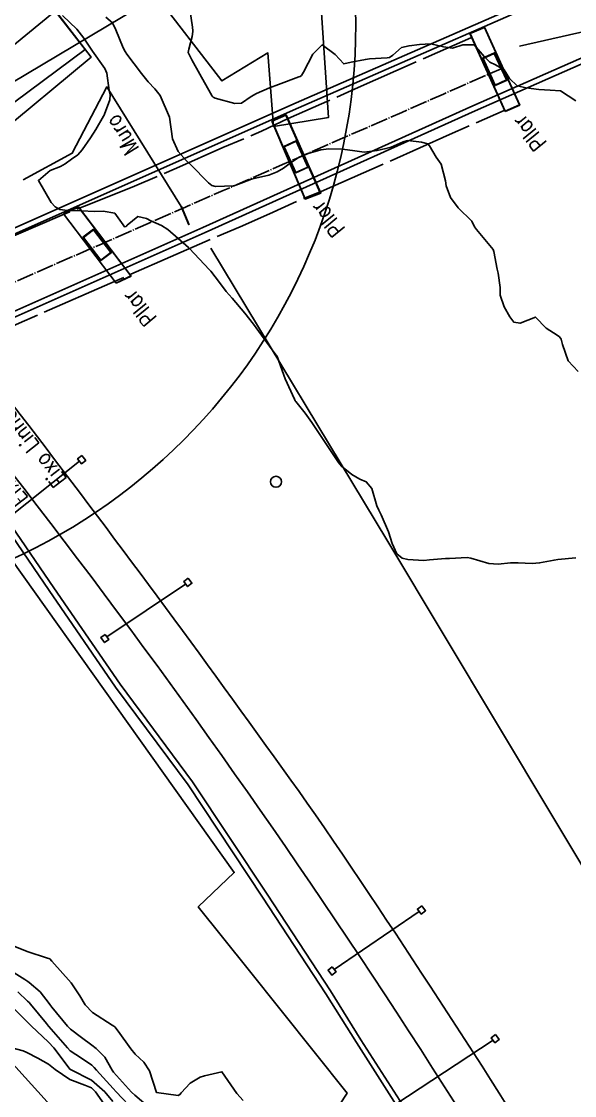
# Model space of a CAD drawing. Header units: metres. Extents: x 318500 to 325275, y 7408834 to 7428799.
# Drawn here: x 320466.9 to 320517.9, y 7410168 to 7410267.1 of the extents above; entities that cross this region are included whole.
import ezdxf

# ---------------------------------------------------------------- set-up
doc = ezdxf.new("R2010")
doc.units = ezdxf.units.M
doc.header["$MEASUREMENT"] = 0
for name, pattern in [('CONTINUO', [0]), ('TRACEJADO', [8.7, 8, -0.7]), ('TRACO-PONTO', [1.88, 1.6, -0.14, 0, -0.14])]:
    doc.linetypes.add(name, pattern=pattern)
for name, color, linetype in [('ALINHAMENTO_CORTES', 45, 'Continuous'), ('Canaleta de Drenagem', 151, 'Continuous'), ('Curvas de Nivel 1m', 11, 'Continuous'), ('Curvas de Nivel 5m', 15, 'Continuous'), ('Divisas', 45, 'Continuous'), ('Edificações', 30, 'Continuous'), ('Linha Férrea', 20, 'Continuous'), ('MURO', 30, 'Continuous'), ('PASSARELA', 45, 'Continuous'), ('PILAR', 45, 'Continuous'), ('Pontes_Viadutos_Tubos', 190, 'Continuous'), ('Postes', 20, 'Continuous'), ('Pórticos', 45, 'Continuous'), ('TEXTO', 45, 'Continuous'), ('TG', 45, 'Continuous'), ('VIADUTO', 190, 'Continuous'), ('Vias Primárias', 230, 'Continuous')]:
    doc.layers.add(name, color=color, linetype=linetype)
doc.styles.add('ROMANS', font='romans', dxfattribs={"height": 0.2})

msp = doc.modelspace()

# ---------------------------------------------------------------- linework, layer by layer
at = {"layer": 'ALINHAMENTO_CORTES', "linetype": 'TRACO-PONTO', "flags": 128}
msp.add_lwpolyline([(320441.149, 7410232.05), (320441.169, 7410232.059), (320441.26, 7410232.098), (320441.267, 7410232.102), (320442.409, 7410232.603), (320442.419, 7410232.607), (320442.531, 7410232.656), (320442.54, 7410232.66), (320442.722, 7410232.74), (320447.683, 7410234.917), (320449.172, 7410235.57), (320449.575, 7410235.747), (320449.602, 7410235.758), (320451.852, 7410236.745), (320451.862, 7410236.75), (320452.425, 7410236.997), (320452.432, 7410237), (320452.913, 7410237.211), (320453.78, 7410237.591), (320454.501, 7410237.907), (320455.314, 7410238.264), (320456.07, 7410238.596), (320456.839, 7410238.933), (320457.256, 7410239.116), (320458.273, 7410239.562), (320458.999, 7410239.881), (320459.755, 7410240.213), (320460.531, 7410240.553), (320462.026, 7410241.209), (320464.465, 7410242.279), (320472.917, 7410245.987), (320473.242, 7410246.13), (320473.247, 7410246.132), (320473.37, 7410246.186), (320473.396, 7410246.197), (320474.495, 7410246.679), (320474.522, 7410246.691), (320474.645, 7410246.745), (320474.656, 7410246.75), (320481.128, 7410249.59), (320481.72, 7410249.849), (320481.75, 7410249.862), (320483.067, 7410250.44), (320485.511, 7410251.513), (320486.275, 7410251.848), (320487.625, 7410252.44), (320490.978, 7410253.911), (320491.593, 7410254.181), (320491.621, 7410254.193), (320491.723, 7410254.238), (320491.737, 7410254.244), (320492.856, 7410254.735), (320492.87, 7410254.741), (320492.934, 7410254.769), (320492.961, 7410254.781), (320493.026, 7410254.809), (320497.062, 7410256.58), (320499.223, 7410257.528), (320501.974, 7410258.735), (320504.422, 7410259.809), (320505.835, 7410260.429), (320507.281, 7410261.064), (320509.916, 7410262.22), (320509.961, 7410262.239), (320509.974, 7410262.245), (320510.082, 7410262.293), (320510.123, 7410262.31), (320511.154, 7410262.763), (320511.194, 7410262.78), (320511.295, 7410262.825), (320511.313, 7410262.833)], dxfattribs=at)
at = {"layer": 'Canaleta de Drenagem'}
for points in [[(320548.852, 7410086.716), (320537.01, 7410107.92), (320534.532, 7410112.691), (320529.5, 7410121.713), (320521.46, 7410135.124), (320517.759, 7410141.023), (320514.108, 7410146.971), (320507.802, 7410157.393), (320502.759, 7410165.134), (320497.792, 7410172.894), (320494.992, 7410177.4), (320489.144, 7410186.324), (320482.294, 7410196.673), (320475.6, 7410205.699), (320469.476, 7410214.61), (320465.597, 7410220.307), (320461.486, 7410225.694), (320460.214, 7410227.287), (320458.032, 7410230.019), (320455.005, 7410234.252)], [(320549.264, 7410086.904), (320537.451, 7410108.158), (320534.972, 7410112.929), (320529.933, 7410121.963), (320521.887, 7410135.385), (320518.184, 7410141.286), (320514.535, 7410147.232), (320508.226, 7410157.659), (320503.179, 7410165.405), (320498.214, 7410173.161), (320495.414, 7410177.669), (320489.561, 7410186.599), (320482.7, 7410196.966), (320476.014, 7410205.966), (320469.902, 7410214.86), (320466.009, 7410220.577), (320461.875, 7410225.995), (320460.596, 7410227.596), (320458.431, 7410230.307), (320455.419, 7410234.519)]]:
    msp.add_lwpolyline(points, dxfattribs=at)
at = {"layer": 'Curvas de Nivel 1m', "flags": 128}
for points, elevation in [([(320470.683, 7410267.675), (320472.011, 7410266.407), (320472.658, 7410265.593), (320473.477, 7410264.387), (320474.616, 7410262.785), (320474.778, 7410262.367), (320474.992, 7410260.762), (320475.08, 7410260.363), (320475.069, 7410259.877), (320474.563, 7410258.578), (320474.502, 7410258.43), (320474.473, 7410258.371), (320473.777, 7410257.146), (320473.265, 7410256.389), (320472.519, 7410255.27), (320472.1, 7410254.818), (320471.517, 7410254.41), (320470.93, 7410253.989), (320470.5, 7410253.751), (320469.567, 7410253.361), (320468.48, 7410252.45), (320469.659, 7410250.432), (320470.031, 7410250.012), (320470.444, 7410249.773), (320471.164, 7410249.691), (320472.443, 7410249.662), (320473.654, 7410249.593), (320474.442, 7410249.608), (320475.51, 7410249.423), (320476.305, 7410248.342), (320476.427, 7410248.161), (320476.567, 7410248.2), (320476.663, 7410248.338), (320477.629, 7410249.137), (320478.436, 7410248.931), (320478.853, 7410248.733), (320479.826, 7410248.299), (320480.424, 7410247.92), (320482.309, 7410246.261), (320482.399, 7410246.168), (320484.217, 7410244.242), (320484.368, 7410244.07), (320485.166, 7410243.036), (320485.795, 7410242.218), (320486.341, 7410241.586), (320487.52, 7410240.192), (320488.305, 7410239.187), (320489.037, 7410238.173), (320490.273, 7410236.487), (320490.428, 7410236.314), (320490.525, 7410236.156), (320490.641, 7410235.777), (320491.226, 7410234.145), (320492.083, 7410232.261), (320492.146, 7410232.131), (320492.172, 7410232.093), (320492.209, 7410232.05), (320493.06, 7410230.979), (320493.681, 7410230.108), (320494.179, 7410229.377), (320495.028, 7410228.091), (320496.135, 7410226.419), (320496.419, 7410226.076), (320497.364, 7410225.303), (320498.118, 7410224.899), (320498.71, 7410224.635), (320499.234, 7410224.033), (320499.679, 7410222.433), (320499.858, 7410222.023), (320500.074, 7410221.598), (320500.765, 7410220.013), (320501.105, 7410218.943), (320501.521, 7410218.005), (320502.024, 7410217.612), (320502.544, 7410217.47), (320504.021, 7410217.391), (320504.553, 7410217.431), (320506.024, 7410217.564), (320506.38, 7410217.581), (320508.026, 7410217.654), (320508.342, 7410217.599), (320510.018, 7410217.102), (320510.862, 7410217.033), (320512.019, 7410217.159), (320512.701, 7410217.172), (320514.019, 7410217.117), (320514.684, 7410217.166), (320516.024, 7410217.422), (320516.357, 7410217.473), (320518.028, 7410217.634)], 739), ([(320474.682, 7410267.521), (320475.307, 7410266.991), (320475.621, 7410266.356), (320476.289, 7410264.701), (320476.479, 7410264.342), (320476.636, 7410264.099), (320477.973, 7410262.326), (320478.602, 7410261.543), (320479.205, 7410260.919), (320479.711, 7410260.303), (320480.56, 7410258.29), (320480.838, 7410256.285), (320481.355, 7410255.114), (320482.131, 7410254.266), (320482.505, 7410253.924), (320484.165, 7410252.243), (320484.476, 7410251.995), (320484.818, 7410251.891), (320486.476, 7410251.964), (320486.681, 7410252.003), (320487.186, 7410252.199), (320488.114, 7410252.557), (320488.487, 7410252.658), (320489.709, 7410252.95), (320490.496, 7410253.234), (320491.08, 7410253.572), (320491.819, 7410254.14), (320492.515, 7410254.606), (320493.35, 7410254.949), (320494.522, 7410255.277), (320495.254, 7410255.361), (320496.522, 7410255.325), (320497.644, 7410255.186), (320498.52, 7410255.077), (320499.698, 7410255.209), (320500.524, 7410255.4), (320501.004, 7410255.537), (320502.111, 7410256.004), (320502.414, 7410256.119), (320502.532, 7410256.133), (320503.787, 7410255.981), (320504.38, 7410255.824), (320504.527, 7410255.654), (320505.147, 7410254.592), (320505.613, 7410253.953), (320506.01, 7410252.424), (320506.077, 7410251.946), (320506.464, 7410250.878), (320507.186, 7410249.933), (320508.438, 7410248.683), (320508.701, 7410248.183), (320508.862, 7410247.914), (320510.403, 7410246.077), (320510.479, 7410245.889), (320510.765, 7410244.273), (320510.884, 7410243.882), (320511.045, 7410242.564), (320511.043, 7410241.88), (320511.417, 7410240.79), (320511.941, 7410239.866), (320512.313, 7410239.38), (320512.884, 7410239.281), (320514.32, 7410239.84), (320515.292, 7410238.813), (320516.304, 7410238.164), (320516.518, 7410238.023), (320516.682, 7410237.804), (320516.791, 7410237.304), (320517.319, 7410235.794), (320518.256, 7410234.834)], 738), ([(320482.456, 7410268.032), (320482.673, 7410266.605), (320482.725, 7410266.259), (320482.725, 7410266.203), (320482.662, 7410265.724), (320482.355, 7410264.554), (320482.284, 7410264.265), (320482.63, 7410263.588), (320483.359, 7410262.253), (320484.33, 7410260.505), (320484.498, 7410260.241), (320484.588, 7410260.135), (320484.781, 7410260.043), (320486.58, 7410259.539), (320487.197, 7410259.585), (320488.082, 7410260.188), (320488.593, 7410260.48), (320489.782, 7410260.984), (320490.601, 7410261.308), (320492.493, 7410262.016), (320492.609, 7410262.055), (320492.728, 7410262.128), (320492.922, 7410262.432), (320493.785, 7410264.113), (320494.653, 7410264.958), (320495.841, 7410264.088), (320496.627, 7410263.21), (320497.327, 7410263.372), (320498.634, 7410263.623), (320499.018, 7410263.66), (320500.636, 7410263.772), (320500.854, 7410263.802), (320501.172, 7410264.015), (320501.944, 7410264.714), (320502.653, 7410264.883), (320503.631, 7410265.01), (320504.656, 7410265.062), (320505.819, 7410264.786), (320506.651, 7410264.67), (320507.612, 7410264.974), (320508.656, 7410264.97), (320509.58, 7410263.906), (320510.109, 7410263.372), (320510.632, 7410263.134), (320511.409, 7410262.659), (320511.921, 7410261.87), (320512.61, 7410261.17), (320513.466, 7410260.993), (320514.605, 7410260.86), (320515.65, 7410260.778), (320516.604, 7410260.73), (320518.034, 7410259.788)], 737), ([(320465.51, 7410179.781), (320467.236, 7410178.712), (320467.491, 7410178.544), (320467.638, 7410178.448), (320468.633, 7410177.584), (320469.471, 7410176.488), (320469.518, 7410176.42), (320469.729, 7410176.155), (320471.163, 7410174.403), (320471.436, 7410174.122), (320472.456, 7410173.353), (320473.414, 7410172.661), (320473.806, 7410172.364), (320474.594, 7410171.545), (320475.271, 7410170.342), (320475.387, 7410170.169), (320477.06, 7410168.323), (320477.356, 7410168.028), (320478.808, 7410166.828)], 741), ([(320466.59, 7410177.572), (320467.473, 7410176.725), (320467.612, 7410176.589), (320467.737, 7410176.446), (320469.211, 7410174.656), (320469.41, 7410174.42), (320469.44, 7410174.389), (320471.144, 7410172.403), (320471.407, 7410172.148), (320472.462, 7410171.446), (320473.395, 7410170.823), (320473.625, 7410170.599), (320473.824, 7410170.363), (320475.365, 7410168.652), (320475.657, 7410168.337), (320477.334, 7410166.572)], 742), ([(320465.78, 7410176.475), (320467.445, 7410174.804), (320467.816, 7410174.444), (320469.418, 7410172.94), (320469.89, 7410172.415), (320471.39, 7410170.42), (320471.423, 7410170.4), (320473.376, 7410169.43), (320474.593, 7410168.352), (320475.347, 7410167.461)], 743), ([(320465.785, 7410172.474), (320467.075, 7410172.124), (320467.405, 7410171.995), (320468.431, 7410171.465), (320469.395, 7410170.919), (320470.022, 7410170.414), (320471.376, 7410169.492), (320472.77, 7410168.977), (320473.365, 7410168.708), (320473.735, 7410168.364), (320474.768, 7410166.919)], 744)]:
    msp.add_lwpolyline(points, dxfattribs=dict(at, elevation=elevation))
at = {"layer": 'Curvas de Nivel 5m', "elevation": 740, "flags": 128}
msp.add_lwpolyline([(320466.222, 7410181.787), (320467.532, 7410181.283), (320469.218, 7410180.731), (320469.523, 7410180.611), (320469.701, 7410180.418), (320471.49, 7410178.4), (320472.29, 7410177.2), (320472.791, 7410176.38), (320473.459, 7410175.666), (320475.271, 7410174.514), (320475.441, 7410174.423), (320475.535, 7410174.339), (320475.826, 7410173.944), (320477.006, 7410172.324), (320477.405, 7410171.838), (320478.19, 7410171.1), (320478.71, 7410170.3), (320479.36, 7410168.29), (320481.356, 7410168.017), (320481.52, 7410168.095), (320481.636, 7410168.257), (320482.462, 7410169.161), (320483.382, 7410169.708), (320483.793, 7410169.824), (320485.39, 7410170.21), (320486.773, 7410168.189), (320487.35, 7410167.537)], dxfattribs=at)
at = {"layer": 'Divisas'}
for points in [[(320669.94, 7409937.418), (320649.271, 7409962.458), (320635.235, 7409979.627), (320620.344, 7410001.006), (320608.757, 7410019.01), (320584.829, 7410059.432), (320590.124, 7410061.962), (320531.138, 7410168.314), (320500.695, 7410219.123), (320484.377, 7410246.218)], [(320671.478, 7409910.677), (320655.124, 7409925.073), (320650.169, 7409929.769), (320632.548, 7409951.504), (320614.502, 7409975.361), (320595.14, 7410001.243), (320593.895, 7410002.908), (320577.25, 7409993.447), (320535.714, 7410079.205), (320531.362, 7410088.4), (320525.164, 7410099.36), (320534.916, 7410103.491), (320520.404, 7410123.836), (320522.708, 7410125.959), (320511.882, 7410140.84), (320494.12, 7410163.929), (320496.941, 7410168.238), (320487.821, 7410179.665), (320483.208, 7410185.432), (320486.538, 7410188.585), (320455.04, 7410232.829)]]:
    msp.add_lwpolyline(points, dxfattribs=at)
at = {"layer": 'Edificações'}
for points in [[(320485.391, 7410261.633), (320479.02, 7410269.924), (320488.544, 7410274.037), (320488.608, 7410275.837), (320494.014, 7410276.222), (320495.236, 7410258.268), (320490.153, 7410257.433), (320489.645, 7410264.228)], [(320489.645, 7410264.228), (320485.391, 7410261.633)]]:
    msp.add_lwpolyline(points, close=True, dxfattribs=at)
at = {"layer": 'Linha Férrea'}
for points in [[(321000, 7409665.789, 0.078197), (320889.691, 7409761.645, 0.016428), (320831.735, 7409795.8, -0.029281), (320758.162, 7409840.189, -0.075107), (320633.213, 7409959.145, -0.038123), (320591.245, 7410019.369), (320569.878, 7410055.984), (320528.944, 7410130.121, 0.044252), (320455.674, 7410238.482), (320423.409, 7410279.545, -0.076357), (320336.109, 7410440.077, -0.029288), (320307.678, 7410537.206, 0.027041), (320278.586, 7410637.586, 0.100983), (320172.348, 7410808.477, 0.013159)], [(321000, 7409672.461, 0.064653), (320912.297, 7409751.466, 0.030753), (320836.249, 7409797.862, -0.016147), (320768.63, 7409837.796, -0.116635), (320583.997, 7410039.771), (320542.786, 7410113.919, 0.026405), (320494.03, 7410193.917, 0.017029), (320443.189, 7410260.7), (320429.493, 7410278.025, -0.097268), (320322.982, 7410493.451), (320310.757, 7410540.446), (320304.231, 7410567.008, 0.019913), (320282.851, 7410638.027, 0.100687), (320180.06, 7410806.177, 0.011092)]]:
    msp.add_lwpolyline(points, format="xyb", dxfattribs=at)
at = {"layer": 'MURO', "linetype": 'CONTINUO'}
for points in [[(320482.349, 7410248.362, 738.777), (320481.64, 7410250.037, 738.357), (320474.781, 7410261.077, 738.952), (320471.599, 7410254.956, 738.837), (320467.077, 7410252.5, 738.992)], [(320482.374, 7410248.37, 741.455), (320481.669, 7410250.056, 741.443)]]:
    msp.add_polyline3d(points, dxfattribs=at)
at = {"layer": 'PASSARELA', "linetype": 'CONTINUO'}
msp.add_polyline3d([(320461.28, 7410260.937, 747.21), (320470.042, 7410268.098, 744.982), (320473.339, 7410263.826, 744.982), (320464.414, 7410256.452, 747.167)], dxfattribs=at)
at = {"layer": 'PILAR', "linetype": 'CONTINUO'}
for points in [[(320511.504, 7410258.821, 745.325), (320512.862, 7410259.402, 745.325), (320509.609, 7410266.607, 745.332), (320508.251, 7410266.025, 745.342)], [(320511.507, 7410258.844, 745.804), (320512.836, 7410259.416, 745.804), (320509.599, 7410266.578, 745.781), (320508.278, 7410266.011, 745.781)], [(320508.251, 7410266.025, 745.342), (320511.504, 7410258.821, 745.325)], [(320511.507, 7410258.844, 745.804), (320508.278, 7410266.011, 745.781)], [(320475.638, 7410242.98, 747.491), (320477.025, 7410243.635, 747.491), (320472.167, 7410250.022, 747.478), (320470.78, 7410249.367, 747.53)], [(320475.637, 7410242.986, 748.136), (320477.009, 7410243.645, 748.136), (320472.165, 7410249.998, 748.312), (320470.789, 7410249.366, 748.312)], [(320475.638, 7410242.98, 747.491), (320470.78, 7410249.367, 747.53)], [(320475.637, 7410242.986, 748.136), (320470.789, 7410249.366, 748.312)]]:
    msp.add_polyline3d(points, dxfattribs=at)
for points in [[(320509.419, 7410263.728, 736.713), (320510.52, 7410264.237, 736.715), (320511.689, 7410261.709, 736.779), (320510.587, 7410261.2, 736.779)], [(320509.478, 7410263.708, 745.09), (320510.499, 7410264.18, 745.084), (320511.631, 7410261.73, 745.102), (320510.608, 7410261.257, 745.102)], [(320489.994, 7410257.933, 746.711), (320493.064, 7410250.731, 746.694), (320494.506, 7410251.278, 746.695), (320491.32, 7410258.505, 746.687)], [(320490.034, 7410257.918, 747.296), (320491.305, 7410258.466, 747.153), (320494.466, 7410251.295, 747.153), (320493.08, 7410250.769, 747.296)], [(320493.349, 7410253.679, 737.402), (320492.258, 7410256.097, 737.19), (320491.12, 7410255.574, 737.301), (320492.207, 7410253.164, 737.402)], [(320492.213, 7410253.186, 746.445), (320493.331, 7410253.686, 746.464), (320492.249, 7410256.075, 746.461), (320491.142, 7410255.566, 746.458)], [(320472.584, 7410247.215, 739.14), (320473.556, 7410247.957, 738.993), (320475.203, 7410245.799, 739.21), (320474.231, 7410245.057, 739.21)], [(320472.636, 7410247.203, 747.243), (320473.55, 7410247.908, 747.243), (320475.162, 7410245.813, 747.253), (320474.231, 7410245.094, 747.253)]]:
    msp.add_polyline3d(points, close=True, dxfattribs=at)
at = {"layer": 'Pontes_Viadutos_Tubos'}
msp.add_lwpolyline([(320362.716, 7410200.913), (320397.695, 7410216.957), (320428.924, 7410231.262), (320458.536, 7410244.624), (320492.248, 7410259.603), (320521.931, 7410272.632), (320560.468, 7410289.216), (320591.096, 7410302.589), (320614.095, 7410312.634), (320615.385, 7410313.304), (320601.623, 7410308.339), (320586.095, 7410305.236, -0.103956), (320536.449, 7410307.847, -0.045941), (320512.452, 7410316.095), (320497.846, 7410322.398), (320488.684, 7410326.09), (320478.96, 7410329.39), (320472.833, 7410331.175), (320459.74, 7410333.733, 0.027011), (320445.235, 7410334.537, 0.04008), (320422.939, 7410332.722, 0.051167), (320395.572, 7410325.108, 0.021537), (320378.182, 7410316.128, 0.069445)], format="xyb", dxfattribs=at)
msp.add_lwpolyline([(320652.082, 7410318.82), (320649.878, 7410319.268), (320639.688, 7410315.647), (320623.463, 7410308.913), (320603.013, 7410299.95), (320581.897, 7410290.7), (320558.604, 7410280.563), (320533.452, 7410269.785), (320508.75, 7410258.877), (320483.853, 7410247.653), (320463.892, 7410238.792), (320443.878, 7410230.195), (320424.368, 7410220.954), (320401.972, 7410210.814), (320382.08, 7410201.832), (320363.272, 7410193.229), (320331.033, 7410179.512), (320329.955, 7410178.208)], dxfattribs=at)
msp.add_lwpolyline([(320443.009, 7410248.326), (320455.598, 7410258.049), (320460.767, 7410262.316), (320445.92, 7410283.082), (320453.8, 7410288.873), (320472.803, 7410264.551), (320433.852, 7410235.556), (320415.08, 7410260.573), (320423.191, 7410266.596), (320439.779, 7410246.29)], close=True, dxfattribs=at)
at = {"layer": 'Postes'}
msp.add_circle((320490.389, 7410224.643), 0.509, dxfattribs=at)
at = {"layer": 'Pórticos'}
for points in [[(320472.49, 7410227.074), (320472.841, 7410226.615), (320472.445, 7410226.312), (320472.094, 7410226.77)], [(320482.275, 7410215.739), (320482.626, 7410215.28), (320482.23, 7410214.977), (320481.879, 7410215.436)], [(320474.624, 7410210.565), (320474.975, 7410210.106), (320474.578, 7410209.803), (320474.228, 7410210.262)], [(320503.822, 7410185.515), (320504.172, 7410185.057), (320503.776, 7410184.753), (320503.425, 7410185.212)], [(320495.576, 7410179.883), (320495.927, 7410179.425), (320495.531, 7410179.121), (320495.18, 7410179.58)], [(320510.622, 7410173.647), (320510.973, 7410173.189), (320510.576, 7410172.886), (320510.226, 7410173.344)]]:
    msp.add_lwpolyline(points, close=True, dxfattribs=at)
for points in [[(320464.966, 7410220.729), (320472.269, 7410226.541)], [(320474.8, 7410210.336), (320482.054, 7410215.206)], [(320495.752, 7410179.654), (320503.6, 7410184.983)], [(320498.016, 7410164.969), (320510.401, 7410173.115)]]:
    msp.add_lwpolyline(points, dxfattribs=at)
at = {"layer": 'TEXTO', "linetype": 'CONTINUO', "flags": 128}
msp.add_lwpolyline([(320464.411, 7410260.499), (320687.643, 7410393.641)], dxfattribs=at)
at = {"layer": 'TEXTO', "linetype": 'CONTINUO'}
msp.add_polyline3d([(320512.837, 7410264.837, 0), (320677.502, 7410302.205, 0)], dxfattribs=at)
at = {"layer": 'TG', "linetype": 'CONTINUO'}
msp.add_circle((320443.531, 7410266.836), 54.215, dxfattribs=at)
at = {"layer": 'VIADUTO', "linetype": 'TRACEJADO', "flags": 128}
for points in [[(320440.123, 7410235.914), (320446.2, 7410238.589), (320454.219, 7410242.095), (320462.04, 7410245.534), (320470.629, 7410249.25), (320473.419, 7410250.363), (320477.328, 7410251.922), (320481.219, 7410253.599), (320485.487, 7410255.479), (320489.051, 7410257.003), (320491.51, 7410258.158), (320497.689, 7410260.902), (320505.264, 7410264.253), (320508.362, 7410265.621)], [(320445.113, 7410229.819), (320451.839, 7410232.862), (320459.236, 7410236.041), (320466.708, 7410239.271), (320475.049, 7410242.947), (320484.931, 7410247.256), (320487.072, 7410248.175), (320489.776, 7410249.382), (320492.922, 7410250.789), (320494.549, 7410251.442), (320500.747, 7410254.177), (320506.393, 7410256.698), (320511.428, 7410258.913)]]:
    msp.add_lwpolyline(points, dxfattribs=at)
at = {"layer": 'Vias Primárias'}
for points in [[(320362.918, 7410200.456), (320397.904, 7410216.503), (320429.131, 7410230.807), (320458.741, 7410244.168), (320492.45, 7410259.145), (320522.131, 7410272.173), (320560.667, 7410288.757), (320591.296, 7410302.13), (320614.311, 7410312.183), (320622.302, 7410316.33), (320601.489, 7410308.822), (320586.007, 7410305.728, -0.103944), (320536.573, 7410308.332, -0.045957), (320512.653, 7410316.553), (320498.039, 7410322.859), (320488.858, 7410326.559), (320479.111, 7410329.867), (320472.951, 7410331.661), (320459.815, 7410334.228, 0.027051), (320445.235, 7410335.037, 0.040085), (320422.857, 7410333.215, 0.051197), (320395.376, 7410325.568, 0.021553), (320377.934, 7410316.562, 0.069289)], [(320414.992, 7410259.994), (320432.736, 7410234.983), (320434.969, 7410231.465, -0.419974), (320432.931, 7410222.752), (320425.792, 7410215.916, 0.417748), (320425.741, 7410212.664), (320433.382, 7410204.778), (320441.216, 7410196.118), (320458.839, 7410178.949), (320480.291, 7410155.233)]]:
    msp.add_lwpolyline(points, format="xyb", dxfattribs=at)
msp.add_lwpolyline([(320651.424, 7410320.319), (320639.509, 7410316.114), (320623.266, 7410309.373), (320602.812, 7410300.408), (320581.697, 7410291.159), (320558.405, 7410281.022), (320533.253, 7410270.244), (320508.546, 7410259.334), (320483.649, 7410248.11), (320463.692, 7410239.25), (320443.672, 7410230.651), (320424.158, 7410221.407), (320401.766, 7410211.27), (320381.873, 7410202.288), (320363.07, 7410193.686)], dxfattribs=at)

# ---------------------------------------------------------------- texts
at = {"layer": 'TEXTO', "style": 'ROMANS', "width": 0.8}
for s, rotation, p in [('Muro', 121.85206, (320477.804, 7410255.399, -3.408)), ('PIlar', 129.32329, (320515.42, 7410255.944)), ('PIlar', 129.32329, (320496.82, 7410248.009)), ('PIlar', 129.32329, (320479.475, 7410239.791)), ('Eixo Linha CPTM', 128.01987, (320471.151, 7410224.892)), ('Eixo Linha CPTM', 128.01987, (320467.592, 7410223.115))]:
    msp.add_text(s, height=1.5, rotation=rotation, dxfattribs=at).set_placement(p)

doc.saveas('drawing.dxf')
